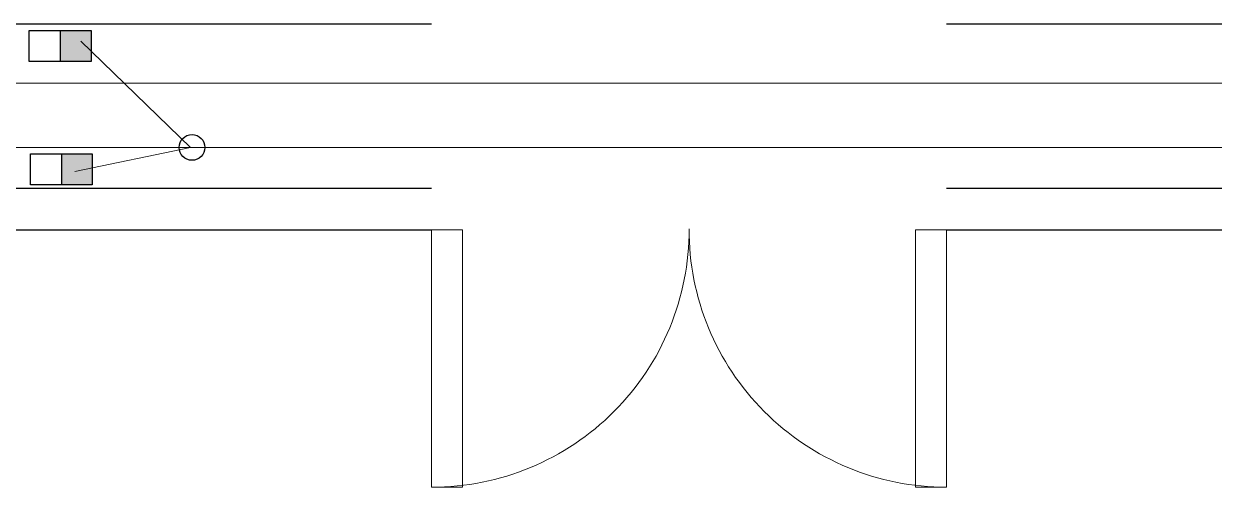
# Model space of a CAD drawing. Header units: millimetres. Extents: x 210832 to 1443773, y 126806 to 1026245.
# Drawn here: x 214184.1 to 214241.9, y 128996.3 to 129018.8 of the extents above; entities that cross this region are included whole.
import ezdxf
from ezdxf.lldxf.tags import DXFTag

# ---------------------------------------------------------------- set-up
doc = ezdxf.new("R2010")
doc.units = ezdxf.units.MM
doc.header["$LTSCALE"] = 500
for name, color, linetype, lineweight in [('01构筑物', 7, 'Continuous', 60), ('厂区给水管', 60, 'G_LINE', 60), ('雨水管', 20, 'Y_LINE', 60)]:
    doc.layers.add(name, color=color, linetype=linetype, lineweight=lineweight)
doc.layers.add('道路', color=200, linetype='Continuous')
doc.styles.get("Standard").update_dxf_attribs({"font": 'arial.ttf'})
tags = doc.linetypes.add('G_LINE', pattern='A,12.7,-5.08,["G",Standard,S=2.54,R=0,X=-2.54,Y=-1.27],-6.35', length=24.13).pattern_tags.tags
tags[6] = DXFTag(74, 10)
tags = doc.linetypes.add('Y_LINE', pattern='A,12.7,-5.08,["Y",Standard,S=2.54,R=0,X=-2.54,Y=-1.27],-6.35', length=24.13).pattern_tags.tags
tags[6] = DXFTag(74, 10)

msp = doc.modelspace()

# ---------------------------------------------------------------- hatches: boundary and pattern name
h = msp.add_hatch(color=256)
h.dxf.hatch_style = 1
h.paths.add_polyline_path([(214185.851, 129016.954), (214187.351, 129016.954), (214187.351, 129018.454), (214185.851, 129018.454)])
h = msp.add_hatch(color=256)
h.dxf.hatch_style = 1
h.paths.add_polyline_path([(214185.906, 129010.96), (214187.406, 129010.96), (214187.406, 129012.46), (214185.906, 129012.46)])

# ---------------------------------------------------------------- linework, layer by layer
for p, q in [((214185.851, 129018.454), (214185.851, 129016.954)), ((214185.906, 129012.46), (214185.906, 129010.96))]:
    msp.add_line(p, q)
for points in [[(214187.351, 129018.454), (214187.351, 129016.954), (214184.351, 129016.954), (214184.351, 129018.454)], [(214187.406, 129012.46), (214187.406, 129010.96), (214184.406, 129010.96), (214184.406, 129012.46)]]:
    msp.add_lwpolyline(points, close=True)
at = {"layer": '01构筑物', "lineweight": -3, "ltscale": 0.002}
for p, q in [((213850.615, 129008.78), (214203.886, 129008.78)), ((214228.886, 129008.78), (214383.917, 129008.78))]:
    msp.add_line(p, q, dxfattribs=at)
at = {"layer": 'Defpoints', "lineweight": 15, "ltscale": 0.002}
for q in [(214186.857, 129017.932), (214186.569, 129011.607)]:
    msp.add_line((214192.185, 129012.769), q, dxfattribs=at)
for points in [[(214203.886, 129008.78), (214205.386, 129008.78), (214205.386, 128996.28), (214203.886, 128996.28)], [(214228.886, 129008.78), (214227.386, 129008.78), (214227.386, 128996.28), (214228.886, 128996.28)]]:
    msp.add_lwpolyline(points, close=True, dxfattribs=at)
for centre, start, end in [((214203.886, 129008.78), 270, 0.17521), ((214228.886, 129008.78), 179.82479, 270)]:
    msp.add_arc(centre, 12.5, start, end, dxfattribs=at)
at = {"layer": '厂区给水管', "lineweight": 15, "ltscale": 0.002}
msp.add_line((214080.223, 129015.905), (214376.816, 129015.905), dxfattribs=at)
at = {"layer": '道路', "lineweight": -3, "ltscale": 0.002}
for p, q in [((214117.596, 129018.78), (214203.886, 129018.78)), ((214228.886, 129018.78), (214345.917, 129018.78)), ((214203.886, 129010.78), (214079.596, 129010.78)), ((214353.917, 129010.78), (214228.886, 129010.78))]:
    msp.add_line(p, q, dxfattribs=at)
at = {"layer": '雨水管', "lineweight": 15, "ltscale": 0.002}
msp.add_line((214083.028, 129012.769), (214382.057, 129012.769), dxfattribs=at)
at = {"layer": '雨水管', "lineweight": 30, "ltscale": 0.002}
msp.add_circle((214192.25, 129012.777), 0.625, dxfattribs=at)

doc.saveas('drawing.dxf')
